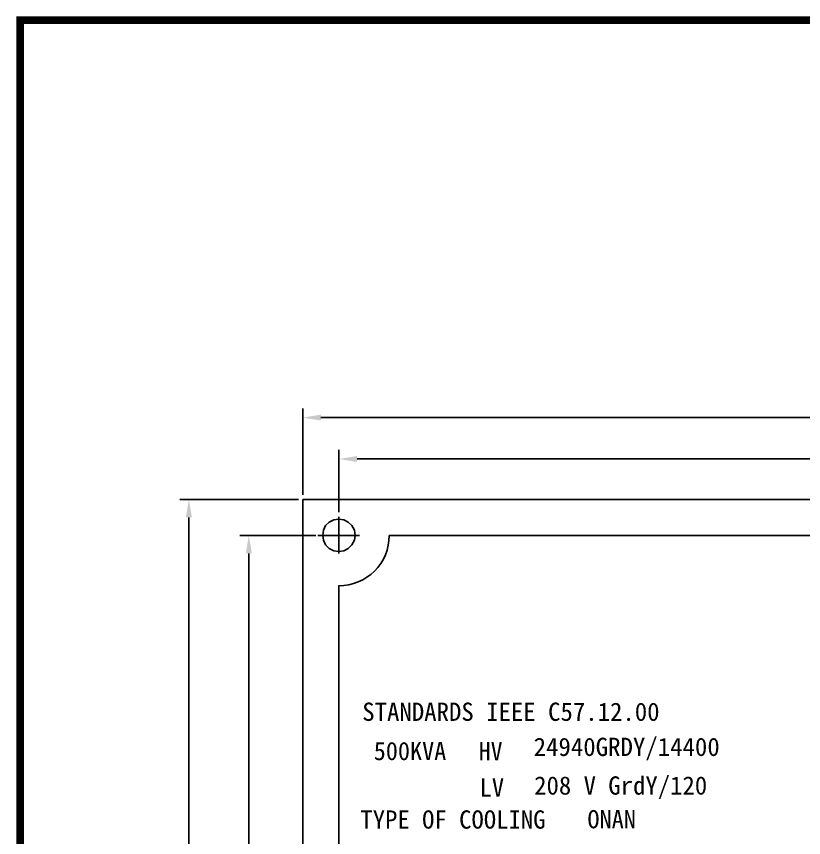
# Model space of a CAD drawing. Header units: millimetres. Extents: x 128333 to 138423, y -158939 to -152492.
# Drawn here: x 138204.2 to 138313.4, y -157832.5 to -157718.6 of the extents above; entities that cross this region are included whole.
import ezdxf

# ---------------------------------------------------------------- set-up
doc = ezdxf.new("R2010")
doc.units = ezdxf.units.MM
doc.header["$LTSCALE"] = 13
for name, color, linetype in [('1', 4, 'Continuous'), ('2', 3, 'Continuous'), ('PDF_Geometry', 7, 'Continuous')]:
    doc.layers.add(name, color=color, linetype=linetype)
doc.styles.add('PDF FangSong', font='simfang.ttf')
doc.styles.get("Standard").update_dxf_attribs({"font": 'gbenor.shx', "bigfont": 'gbcbig.shx'})
doc.dimstyles.new('ISO-25', dxfattribs={"dimtxt": 2.5, "dimasz": 2.5, "dimexe": 1.25, "dimexo": 0.625, "dimtad": 1, "dimtxsty": 'Standard', "dimcen": 2.5, "dimadec": 0, "dimazin": 0, "dimtfac": 1, "dimtmove": 0, "dimatfit": 3, "dimfxl": 1, "dimarcsym": 0})

# ---------------------------------------------------------------- blocks, each defined once
blk = doc.blocks.new('*D73')
at = {"layer": '2', "color": 0, "linetype": 'Continuous', "lineweight": -2}
for p, q in [((138248.97, -157787.39), (138248.97, -157778.75)), ((138388.94, -157787.39), (138388.94, -157778.75)), ((138251.47, -157780), (138386.44, -157780))]:
    blk.add_line(p, q, dxfattribs=at)
at = {"layer": '2', "color": 0, "linetype": 'Continuous', "lineweight": 30}
for points in [[(138251.47, -157779.59), (138251.47, -157780.42), (138248.97, -157780)], [(138386.44, -157779.59), (138386.44, -157780.42), (138388.94, -157780)]]:
    blk.add_solid(points, dxfattribs=at)
at = {"layer": 'Defpoints', "color": 0, "linetype": 'Continuous', "lineweight": 30}
for p in [(138388.94, -157780), (138248.97, -157788.01), (138388.94, -157788.01)]:
    blk.add_point(p, dxfattribs=at)
at = {"layer": '2', "color": 0, "linetype": 'Continuous', "insert": (138318.95, -157778.13), "char_height": 2.5, "attachment_point": 5}
blk.add_mtext('140', dxfattribs=at)
blk = doc.blocks.new('*D74')
at = {"layer": '2', "color": 0, "linetype": 'Continuous', "lineweight": -2}
for p, q in [((138243.97, -157784.97), (138243.97, -157773.01)), ((138393.99, -157784.97), (138393.99, -157773.01)), ((138246.47, -157774.26), (138391.49, -157774.26))]:
    blk.add_line(p, q, dxfattribs=at)
at = {"layer": '2', "color": 0, "linetype": 'Continuous', "lineweight": 30}
for points in [[(138246.47, -157773.85), (138246.47, -157774.68), (138243.97, -157774.26)], [(138391.49, -157773.85), (138391.49, -157774.68), (138393.99, -157774.26)]]:
    blk.add_solid(points, dxfattribs=at)
at = {"layer": 'Defpoints', "color": 0, "linetype": 'Continuous', "lineweight": 30}
for p in [(138393.99, -157774.26), (138243.97, -157785.6), (138393.99, -157785.6)]:
    blk.add_point(p, dxfattribs=at)
at = {"layer": '2', "color": 0, "linetype": 'Continuous', "insert": (138318.98, -157772.39), "char_height": 2.5, "attachment_point": 5}
blk.add_mtext('150', dxfattribs=at)
blk = doc.blocks.new('*D75')
at = {"layer": '2', "color": 0, "linetype": 'Continuous', "lineweight": -2}
for p, q in [((138245.76, -157790.59), (138235.21, -157790.59)), ((138236.46, -157953.11), (138236.46, -157793.09)), ((138245.76, -157955.61), (138235.21, -157955.61))]:
    blk.add_line(p, q, dxfattribs=at)
at = {"layer": '2', "color": 0, "linetype": 'Continuous', "lineweight": 30}
for points in [[(138236.05, -157793.09), (138236.88, -157793.09), (138236.46, -157790.59)], [(138236.05, -157953.11), (138236.88, -157953.11), (138236.46, -157955.61)]]:
    blk.add_solid(points, dxfattribs=at)
at = {"layer": 'Defpoints', "color": 0, "linetype": 'Continuous', "lineweight": 30}
for p in [(138236.46, -157790.59), (138246.39, -157790.59), (138246.39, -157955.61)]:
    blk.add_point(p, dxfattribs=at)
at = {"layer": '2', "color": 0, "linetype": 'Continuous', "insert": (138234.59, -157873.1), "char_height": 2.5, "attachment_point": 5, "rotation": 90}
blk.add_mtext('165', dxfattribs=at)
blk = doc.blocks.new('*D76')
at = {"layer": '2', "color": 0, "linetype": 'Continuous', "lineweight": -2}
for p, q in [((138243.35, -157785.6), (138226.9, -157785.6)), ((138228.15, -157788.1), (138228.15, -157958.11)), ((138243.35, -157960.61), (138226.9, -157960.61))]:
    blk.add_line(p, q, dxfattribs=at)
at = {"layer": '2', "color": 0, "linetype": 'Continuous', "lineweight": 30}
for points in [[(138227.73, -157788.1), (138228.57, -157788.1), (138228.15, -157785.6)], [(138227.73, -157958.11), (138228.57, -157958.11), (138228.15, -157960.61)]]:
    blk.add_solid(points, dxfattribs=at)
at = {"layer": 'Defpoints', "color": 0, "linetype": 'Continuous', "lineweight": 30}
for p in [(138243.97, -157785.6), (138228.15, -157960.61), (138243.97, -157960.61)]:
    blk.add_point(p, dxfattribs=at)
at = {"layer": '2', "color": 0, "linetype": 'Continuous', "insert": (138226.28, -157873.1), "char_height": 2.5, "attachment_point": 5, "rotation": 90}
blk.add_mtext('175', dxfattribs=at)

msp = doc.modelspace()

# ---------------------------------------------------------------- linework, layer by layer
at = {"layer": '1', "color": 0, "linetype": 'Continuous'}
msp.add_line((138204.747, -158068.176), (138204.747, -157719.156), dxfattribs=at)
at = {"layer": '1', "const_width": 1.05}
msp.add_lwpolyline([(138204.747, -157719.156), (138422.097, -157719.156), (138422.097, -158068.176), (138204.747, -158068.176), (138204.747, -157719.156), (138422.097, -157719.156)], dxfattribs=at)
at = {"layer": 'PDF_Geometry', "lineweight": 25}
for points in [[(138243.972, -157785.596), (138393.993, -157785.596), (138393.993, -157960.611), (138243.972, -157960.611), (138243.972, -157785.596)], [(138248.971, -157793.122), (138248.971, -157788.011)], [(138251.218, -157790.594), (138251.105, -157789.864), (138250.768, -157789.246), (138250.263, -157788.741), (138249.645, -157788.46), (138248.971, -157788.348), (138248.241, -157788.46), (138247.623, -157788.741), (138247.118, -157789.246), (138246.837, -157789.864), (138246.724, -157790.594), (138246.837, -157791.268), (138247.118, -157791.886), (138247.623, -157792.392), (138248.241, -157792.729), (138248.971, -157792.841), (138249.645, -157792.729), (138250.263, -157792.392), (138250.768, -157791.886), (138251.105, -157791.268), (138251.218, -157790.594)], [(138246.05, -157790.594), (138251.836, -157790.594)], [(138246.387, -157790.594), (138251.499, -157790.594)], [(138255.936, -157790.594), (138381.974, -157790.594)], [(138248.971, -157948.591), (138248.971, -157797.559)]]:
    msp.add_lwpolyline(points, dxfattribs=at)
msp.add_arc((138249.005, -157790.649), 6.925, 269.71884, 0.45049, dxfattribs=at)

# ---------------------------------------------------------------- texts
at = {"layer": '2', "linetype": 'Continuous', "char_height": 2.53409, "attachment_point": 7, "style": 'PDF FangSong'}
for s, insert in [('\\W0.996897;STANDARDS IEEE C57.12.00', (138252.2, -157816.358)), ('{\\W0.9983;24940GRDY/14400}', (138275.977, -157821.803)), ('{\\W0.9728;500KVA}', (138253.793, -157821.803)), ('\\W0.950748;HV', (138268.375, -157821.774)), ('\\W0.979087;LV', (138268.491, -157826.827)), ('{\\W0.9944;208 V GrdY/120}', (138276.05, -157827.161)), ('\\W0.993250;TYPE OF COOLING', (138251.94, -157831.302)), ('{\\W0.9759;ONAN}', (138283.435, -157831.259))]:
    msp.add_mtext(s, dxfattribs=dict(at, insert=insert))

# ---------------------------------------------------------------- dimensions: what is measured, and where the dimension line sits
at = {"layer": '2', "linetype": 'Continuous'}
for base, p1, p2, picture, middle in [((138393.993, -157774.265), (138243.972, -157785.596), (138393.993, -157785.596), '*D74', (138318.983, -157772.39)), ((138388.938, -157780.005), (138248.971, -157788.011), (138388.938, -157788.011), '*D73', (138318.955, -157778.13))]:
    dim = msp.add_linear_dim(base=base, p1=p1, p2=p2, dimstyle='ISO-25', override={"dimdec": 0}, dxfattribs=at)
    dim.commit()
    dim.dimension.update_dxf_attribs({"geometry": picture, "text_midpoint": middle})
for base, p1, p2, picture, middle in [((138228.151, -157960.611), (138243.972, -157785.596), (138243.972, -157960.611), '*D76', (138226.276, -157873.103)), ((138236.462, -157790.594), (138246.387, -157955.612), (138246.387, -157790.594), '*D75', (138234.587, -157873.103))]:
    dim = msp.add_linear_dim(base=base, p1=p1, p2=p2, angle=90, dimstyle='ISO-25', override={"dimdec": 0}, dxfattribs=at)
    dim.commit()
    dim.dimension.update_dxf_attribs({"geometry": picture, "text_midpoint": middle})

doc.saveas('drawing.dxf')
